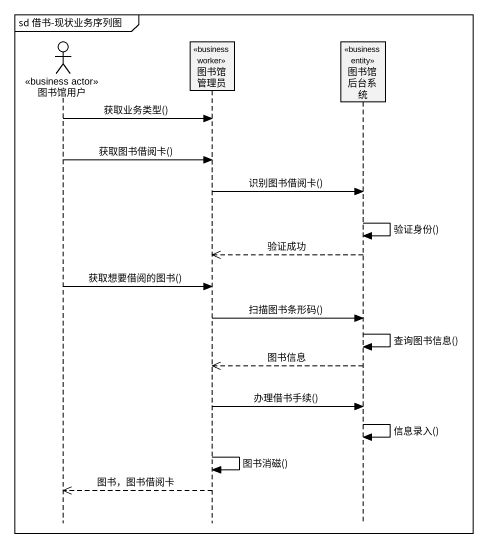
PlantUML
@startuml
mainframe sd 借书-现状业务序列图
hide footbox
actor 图书馆用户 <<business actor>>
participant 图书馆管理员 <<business worker>>
participant 图书馆后台系统 <<business entity>>

图书馆用户 -> 图书馆管理员 : 获取业务类型()
图书馆用户 -> 图书馆管理员 : 获取图书借阅卡()
图书馆管理员 -> 图书馆后台系统 : 识别图书借阅卡()
图书馆后台系统 -> 图书馆后台系统 : 验证身份()
图书馆后台系统 -->> 图书馆管理员 : 验证成功
图书馆用户 -> 图书馆管理员 : 获取想要借阅的图书()
图书馆管理员 -> 图书馆后台系统 : 扫描图书条形码()
图书馆后台系统 -> 图书馆后台系统 : 查询图书信息()
图书馆后台系统 -->> 图书馆管理员 : 图书信息
图书馆管理员 -> 图书馆后台系统 : 办理借书手续()
图书馆后台系统 -> 图书馆后台系统 : 信息录入()
图书馆管理员 -> 图书馆管理员 : 图书消磁()
图书馆管理员 -->> 图书馆用户 : 图书，图书借阅卡
@enduml
